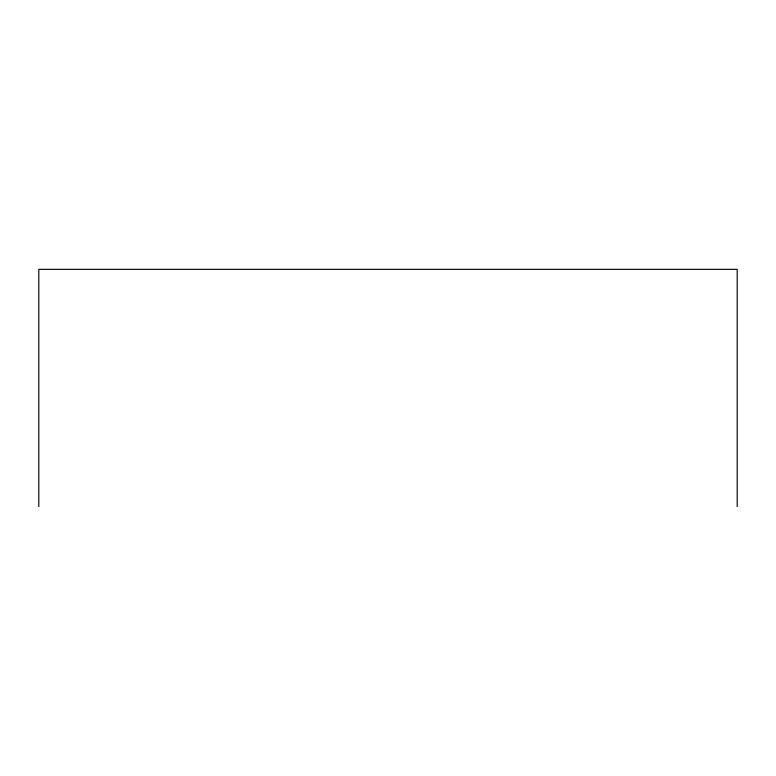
<?xml version="1.0" encoding="UTF-8"?>
<svg xmlns="http://www.w3.org/2000/svg" width="776" height="776" viewBox="0 0 776 776"><rect width="100%" height="100%" fill="white"/><g stroke="black" fill="none" stroke-linecap="round" stroke-linejoin="round"><path stroke-width="1.16" d="M737.2 506.65L737.2 269.35L38.8 269.35L38.8 506.65"/></g></svg>
